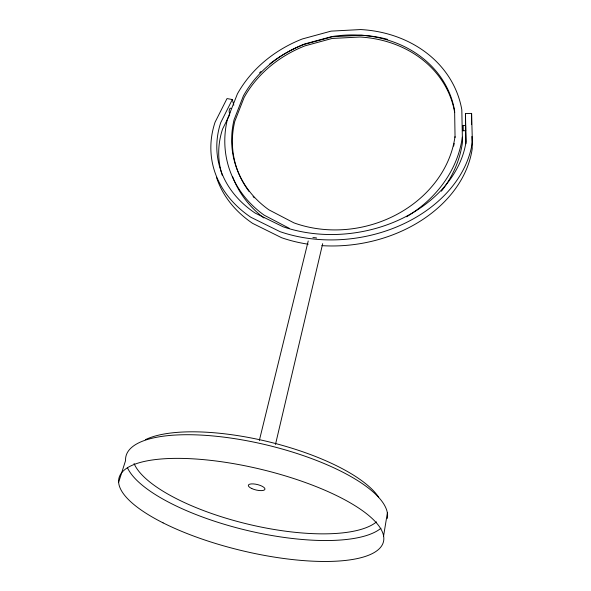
<?xml version="1.0" encoding="UTF-8"?>
<svg xmlns="http://www.w3.org/2000/svg" width="591" height="591" viewBox="0 0 591 591"><rect width="100%" height="100%" fill="white"/><g stroke="black" fill="none" stroke-linecap="round" stroke-linejoin="round"><path stroke-width="0.89" d="M233.829 105.191L232.322 99.532L227.01 98.571L215.058 122.226A131.823 99.813 -8.7 0 0 250.88 217.274L280.06 231.665A131.823 99.813 -8.7 0 0 472.372 142.113L471.603 113.398L465.457 113.553L465.501 125.691M471.603 113.398L471.596 124.627M462.916 130.737L462.871 125.602L465.627 125.528L465.678 127.626L465.664 130.67L462.908 130.774L462.871 125.602M383.596 535.963L387.364 512.944M275.472 444.476L322.686 243.647M259.331 440.502L308.221 240.995M465.656 130.707L465.627 130.264M118.628 482.308L125.58 460.544A134.32 43.83 13.5 0 1 259.619 443.353A134.32 43.83 13.5 0 1 387.297 518.433M229.7 114.72L222.563 129.052A124.657 94.833 -8.7 0 0 222.246 175.254M232.322 99.532L220.716 122.662A125.676 95.136 -8.7 0 0 255.223 213.129L283.03 226.752A125.676 95.136 -8.7 0 0 466.077 141.626L465.457 113.553M289.11 228.222L264.17 215.161A120.202 102.479 -14.5 0 1 227.424 119.227L237.412 93.873A120.202 102.479 -14.5 0 1 302.319 38.969L331.056 31.131L360.673 29.55A120.202 102.479 -14.5 0 1 461.815 109.778L462.458 142.305A119.138 101.844 -14.4 0 1 441.403 191.189M471.906 136.484L472.231 148.688A130.759 99.495 -8.7 0 1 321.851 245.649M465.597 130.249L465.893 143.812M455.055 137.504L454.627 110.872A113.051 96.363 -14.5 0 0 331.677 36.612L304.564 44A113.051 96.363 -14.5 0 0 243.418 95.838L234.073 119.737A113.051 96.363 -14.5 0 0 268.92 209.842L293.882 222.844A113.051 96.363 -14.5 0 0 454.996 136.624M230.098 112.896A2.467 0.931 -80.4 0 1 229.249 110.347A2.467 0.931 -80.4 0 1 230.896 108.404M462.31 137.186A120.202 102.479 -14.5 0 1 406.527 216.786M454.198 143.487A112.718 96.17 -14.5 0 1 453.637 146.088M254.285 197.8A112.718 96.17 -14.5 0 1 253.081 196.441M249.107 191.521A112.718 96.17 -14.5 0 1 234.767 121.399L244.083 97.552A112.718 96.17 -14.5 0 1 305.045 45.832L332.083 38.467L359.941 37.011A112.718 96.17 -14.5 0 1 454.693 112.615M263.874 217.946A119.138 101.844 -14.4 0 1 232.522 176.517M259.634 72.789A119.138 101.844 -14.4 0 1 260.919 71.548M269.784 63.894A119.138 101.844 -14.4 0 1 303.796 44.539L332.297 36.768L361.662 35.231A119.138 101.844 -14.4 0 1 387.615 39.375M308.184 244.201A130.759 99.495 -8.7 0 1 281.567 237.708L252.608 223.361A130.759 99.495 -8.7 0 1 216.469 177.256M380.959 528.251A134.32 43.83 13.5 0 1 247.06 530.415A134.32 43.83 13.5 0 1 127.53 467.895M376.511 521.89A128.424 42.456 13.5 0 1 247.57 524.062A128.424 42.456 13.5 0 1 134.061 463.529M145.416 439.682A128.424 42.456 13.5 0 1 269.924 442.105A128.424 42.456 13.5 0 1 378.654 497.179M312.89 237.641A7.343 3.974 13.5 0 1 316.613 238.018M163.086 522.872A136.019 41.769 13.5 0 0 381.106 546.653A136.019 41.769 13.5 0 0 209.443 460.226A136.019 41.769 13.5 0 0 163.086 522.872M251.788 488.55A8.525 2.8 13.5 0 0 264.931 489.304A8.525 2.8 13.5 0 0 253.251 483.903A8.525 2.8 13.5 0 0 251.788 488.55"/></g></svg>
